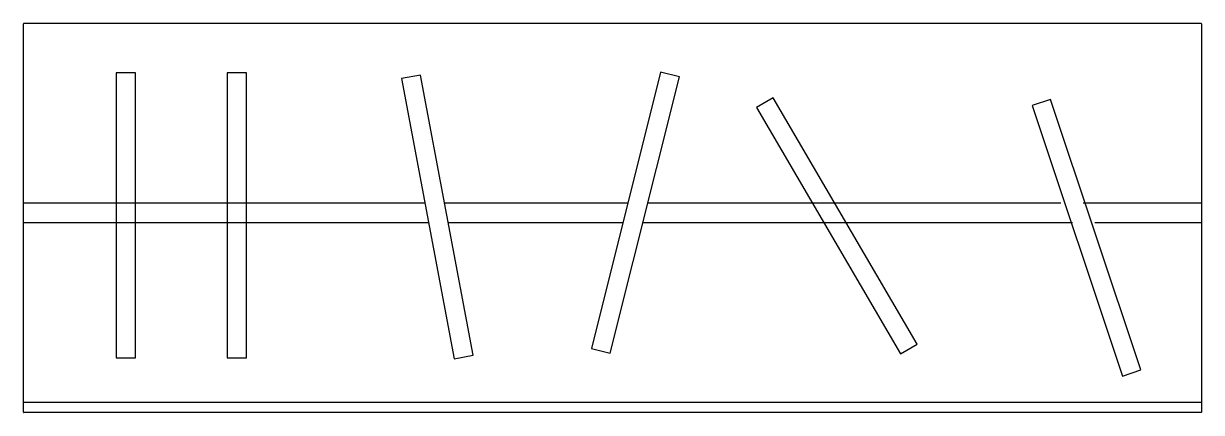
# Model space of a CAD drawing. Extents: x 20.66 to 22.46, y 134.48 to 135.08.
import ezdxf

# ---------------------------------------------------------------- set-up
doc = ezdxf.new("R2010")
doc.units = 0
doc.header["$LTSCALE"] = 0.5
doc.header["$MEASUREMENT"] = 0
doc.layers.get('0').update_dxf_attribs({"linetype": 'CONTINUOUS'})

msp = doc.modelspace()

# ---------------------------------------------------------------- linework, layer by layer
for p, q in [((20.6623, 134.4841), (20.6623, 135.0781)), ((22.4623, 135.0786), (20.6628, 135.0786)), ((22.4628, 135.0781), (22.4628, 134.4841)), ((21.2759, 134.8036), (20.6623, 134.8036)), ((21.5859, 134.8036), (21.306, 134.8036)), ((21.5859, 134.8036), (21.5566, 134.8036)), ((21.6556, 134.8036), (21.6164, 134.8036)), ((21.8295, 134.8036), (21.6164, 134.8036)), ((21.8683, 134.8036), (21.6856, 134.8036)), ((22.1395, 134.8036), (21.8596, 134.8036)), ((21.9655, 134.8036), (21.9025, 134.8036)), ((22.248, 134.8036), (21.996, 134.8036)), ((22.4628, 134.8036), (22.2822, 134.8036)), ((21.2816, 134.7736), (20.6623, 134.7736)), ((21.5784, 134.7736), (21.3116, 134.7736)), ((21.5784, 134.7736), (21.5566, 134.7736)), ((21.6612, 134.7736), (21.6089, 134.7736)), ((21.8351, 134.7736), (21.6089, 134.7736)), ((21.8858, 134.7736), (21.6913, 134.7736)), ((22.132, 134.7736), (21.8652, 134.7736)), ((21.958, 134.7736), (21.92, 134.7736)), ((22.2655, 134.7736), (21.9885, 134.7736)), ((22.4628, 134.7736), (22.2997, 134.7736)), ((22.4623, 134.4986), (20.6623, 134.4986)), ((22.4623, 134.4836), (20.6628, 134.4836))]:
    msp.add_line(p, q)
for points in [[(20.8039, 134.567), (20.8335, 134.567), (20.8335, 135.0032), (20.8039, 135.0032)], [(20.9735, 134.567), (21.003, 134.567), (21.003, 135.0032), (20.9735, 135.0032)], [(21.5303, 134.5812), (21.559, 134.5741), (21.6648, 134.9972), (21.6361, 135.0044)], [(21.3205, 134.5656), (21.3496, 134.571), (21.2692, 134.9998), (21.2402, 134.9943)], [(22.0026, 134.5733), (22.0281, 134.5882), (21.8084, 134.9651), (21.7829, 134.9502)], [(22.3421, 134.5392), (22.3702, 134.5486), (22.2323, 134.9624), (22.2042, 134.9531)]]:
    msp.add_lwpolyline(points, close=True)
for centre, start, end in [((20.6628, 135.0781), 90, 180), ((22.4623, 134.4991), 270, 0), ((20.6628, 134.4841), 180, 270), ((22.4623, 134.4841), 270, 0)]:
    msp.add_arc(centre, 0.000485, start, end)
at = {"color": 3}
msp.add_arc((22.4623, 135.0781), 0.000485, 0, 90, dxfattribs=at)

doc.saveas('drawing.dxf')
